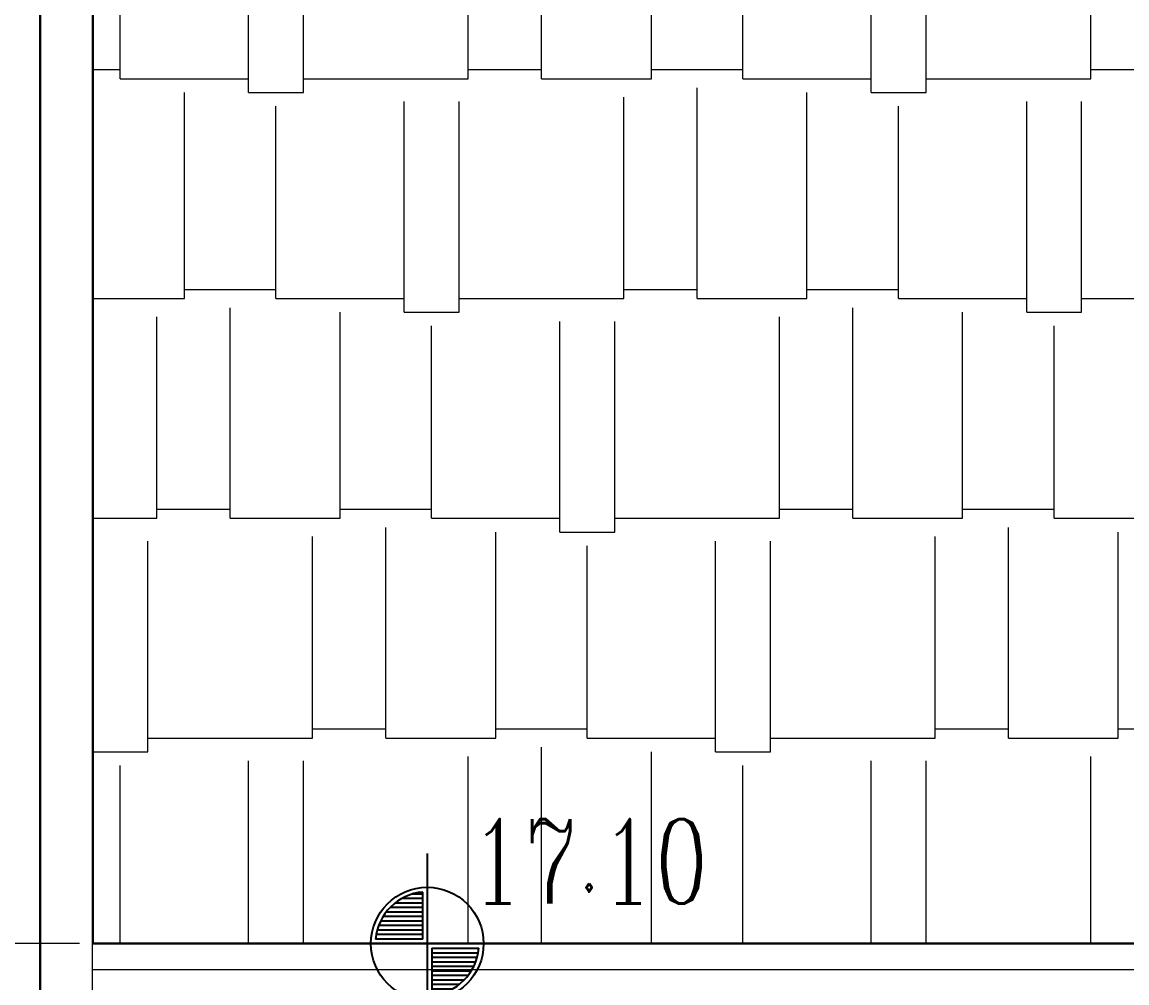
# Model space of a CAD drawing. Header units: inches. Extents: x -0.3 to 32.3, y -27.3 to 12.1.
# Drawn here: x 20.984 to 25.207, y -10.608 to -6.936 of the extents above; entities that cross this region are included whole.
import ezdxf

# ---------------------------------------------------------------- set-up
doc = ezdxf.new("R2010")
doc.units = ezdxf.units.IN
doc.header["$MEASUREMENT"] = 0
doc.linetypes.add('DASHDOT2', pattern=[0.5, 0.25, -0.125, 0, -0.125])
doc.layers.add('Axe Parking', color=7, linetype='Continuous')
doc.layers.add('LEV', color=7, linetype='Continuous')
doc.styles.add('DIMO', font='ROMANC.shx', dxfattribs={"width": 0.75, "height": 0.2})

# ---------------------------------------------------------------- blocks, each defined once
blk = doc.blocks.new('*X2')
at = {"color": 0}
for p, q in [((16.67, 10.47), (16.7171, 10.47)), ((16.67, 10.45), (16.7636, 10.45)), ((16.67, 10.43), (16.7932, 10.43)), ((16.67, 10.41), (16.8152, 10.41)), ((16.67, 10.39), (16.8325, 10.39)), ((16.67, 10.37), (16.8462, 10.37)), ((16.67, 10.35), (16.8571, 10.35)), ((16.67, 10.33), (16.8656, 10.33)), ((16.67, 10.31), (16.872, 10.31)), ((16.67, 10.29), (16.8765, 10.29))]:
    blk.add_line(p, q, dxfattribs=at)
blk = doc.blocks.new('dfsfd')
at = {"layer": 'LEV'}
for p, q in [((972.5581, -1386.9406), (972.5581, -1388.0023)), ((972.5316, -1387.4449), (972.5316, -1387.1674)), ((971.9609, -1387.4715), (974.8953, -1387.4715)), ((972.5316, -1387.4449), (972.2541, -1387.4449)), ((972.5847, -1387.498), (972.8622, -1387.498)), ((972.5847, -1387.498), (972.5847, -1387.7756))]:
    blk.add_line(p, q, dxfattribs=at)
blk.add_circle((972.5581, -1387.4715), 0.3318, dxfattribs=at)
for start, end in [(94.98854, 175.01146), (274.98854, 355.01146)]:
    blk.add_arc((972.5581, -1387.4715), 0.3052, start, end, dxfattribs=at)
at = {"layer": 'LEV', "xscale": -1.327104000000048, "yscale": 1.327104000000048, "zscale": 1.327104000000048}
blk.add_blockref('*X2', (994.6544, -1401.0743), dxfattribs=at)
at = {"layer": 'LEV', "xscale": -1.327104000000048, "yscale": 1.327104000000048, "zscale": 1.327104000000048, "rotation": 180}
blk.add_blockref('*X2', (950.4618, -1373.8687), dxfattribs=at)

msp = doc.modelspace()

# ---------------------------------------------------------------- hatches: boundary and pattern name
at = {"lineweight": 5}
h = msp.add_hatch(dxfattribs=at)
h.set_pattern_fill('AR-RSHKE', color=256, scale=0.07)
h.set_pattern_definition([(0, (-85.3219, -45.7931), (1.785, 0.84), [0.42, -0.35, 0.49, -0.21, 0.63, -0.28]), (0, (-84.9019, -45.7581), (1.785, 0.84), [0.35, -1.33, 0.28, -0.42]), (0, (-84.0619, -45.8456), (1.785, 0.84), [0.21, -2.17]), (90, (-85.3219, -45.7931), (-0.595, 0.84), [0.805, -2.555]), (90, (-84.9019, -45.7931), (-0.595, 0.84), [0.7875, -2.5725]), (90, (-84.5519, -45.7931), (-0.595, 0.84), [0.735, -2.625]), (90, (-84.0619, -45.8456), (-0.595, 0.84), [0.805, -2.555]), (90, (-83.8519, -45.8456), (-0.595, 0.84), [0.805, -2.555]), (90, (-83.2219, -45.7931), (-0.595, 0.84), [0.77, -2.59])])
h.paths.add_polyline_path([(30.803, -5.5111), (21.2534, -5.5113), (21.2535, -10.4578), (21.453, -10.4578), (21.753, -10.4578), (22.953, -10.4578), (27.943, -10.4578), (28.043, -10.4578), (30.803, -10.4578), (30.803, -10.2578), (30.803, -8.6578)])
h.paths.add_polyline_path([(30.803, 8.9422), (30.803, 9.1422), (21.253, 9.1422), (21.2531, 4.1387), (30.803, 4.1389)])

# ---------------------------------------------------------------- linework, layer by layer
at = {"lineweight": 30}
for p, q in [((21.053, 9.1422), (21.053, -10.6578)), ((21.253, 9.1422), (21.2535, -10.4578)), ((21.453, -10.4578), (21.253, -10.4578)), ((21.753, -10.4578), (21.453, -10.4578)), ((21.753, -10.4578), (22.953, -10.4578)), ((27.943, -10.4578), (22.953, -10.4578))]:
    msp.add_line(p, q, dxfattribs=at)
at = {"lineweight": 20}
msp.add_lwpolyline([(21.253, -10.4578), (30.803, -10.4578), (30.803, -10.5578), (21.253, -10.5578)], close=True, dxfattribs=at)
at = {"layer": 'Axe Parking', "linetype": 'DASHDOT2', "lineweight": 5}
for p, q in [((21.253, -10.6579), (21.253, 10.7291)), ((30.803, -10.4578), (19.7689, -10.4578))]:
    msp.add_line(p, q, dxfattribs=at)

# ---------------------------------------------------------------- block references
at = {"layer": 'LEV', "xscale": 0.6488064000000001, "yscale": 0.6488064000000001, "zscale": 0.6488064000000001}
msp.add_blockref('dfsfd', (-608.4696, 889.7426), dxfattribs=at)

# ---------------------------------------------------------------- texts
at = {"layer": 'LEV', "style": 'DIMO', "width": 0.75}
msp.add_text('17.10', height=0.32289, dxfattribs=at).set_placement((22.6944, -10.3048))

doc.saveas('drawing.dxf')
